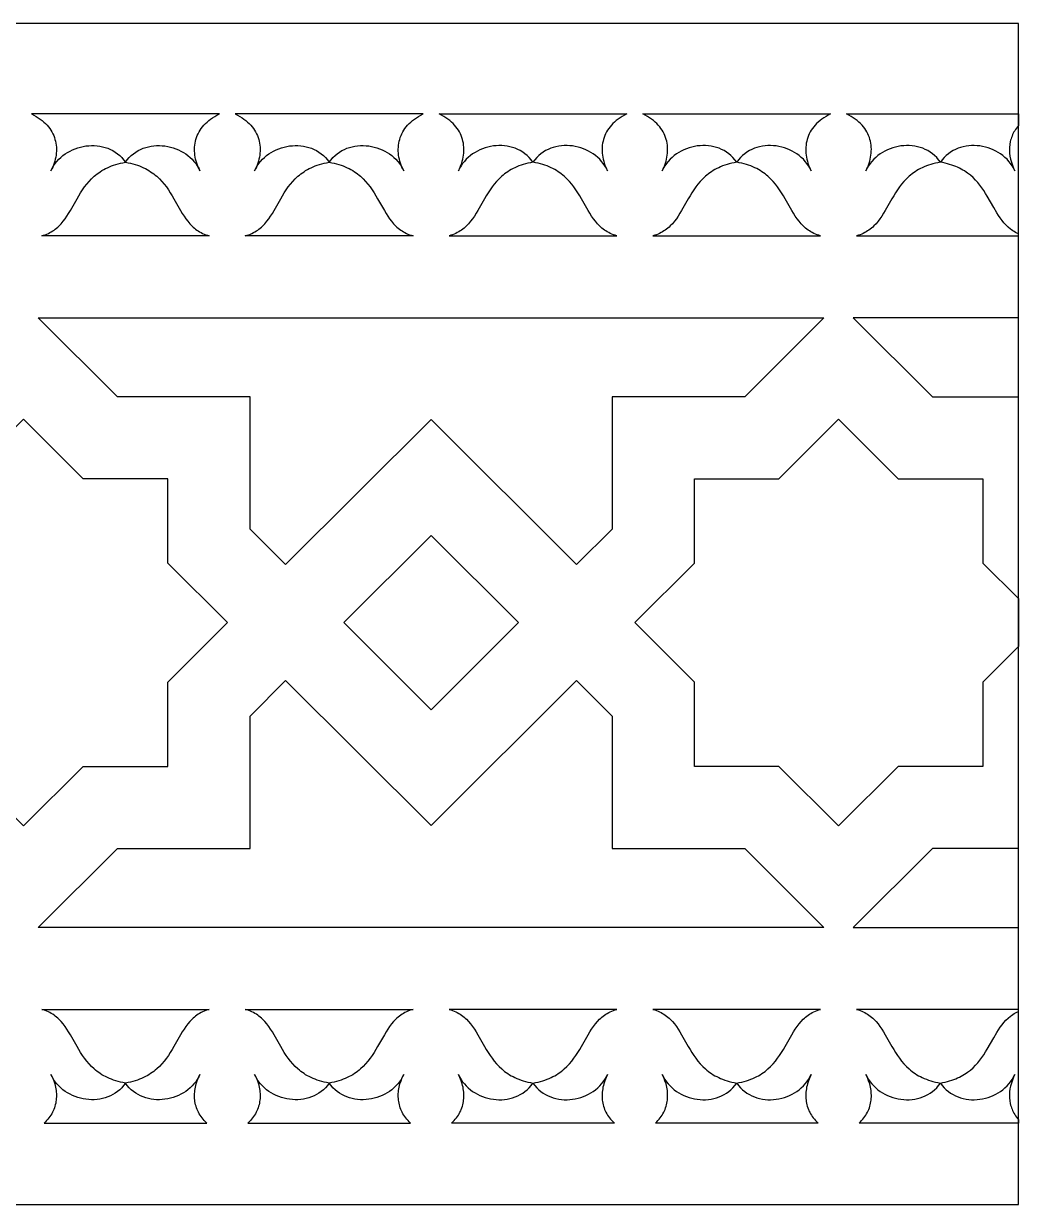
# Model space of a CAD drawing. Extents: x -53 to 63, y -91 to -51.
# Drawn here: x 29.73 to 63.41, y -91.21 to -51.22 of the extents above; entities that cross this region are included whole.
import ezdxf

# ---------------------------------------------------------------- set-up
doc = ezdxf.new("R2010")
doc.units = 0
doc.header["$MEASUREMENT"] = 0
doc.layers.get('0').update_dxf_attribs({"linetype": 'CONTINUOUS'})
doc.layers.add('LAYER_1', color=18, linetype='CONTINUOUS')

msp = doc.modelspace()

# ---------------------------------------------------------------- linework, layer by layer
msp.add_line((63.41, -91.206), (63.41, -51.22))
at = {"layer": 'LAYER_1'}
for points in [[(63.41, -51.22), (-53.042, -51.22)], [(-53.042, -91.206), (63.41, -91.206)]]:
    msp.add_lwpolyline(points, dxfattribs=at)
for points in [[(36.358, -54.279), (29.999, -54.279), (30.08, -54.319), (30.156, -54.361), (30.228, -54.406), (30.296, -54.453), (30.359, -54.501), (30.418, -54.552), (30.474, -54.604), (30.525, -54.658), (30.572, -54.714), (30.615, -54.771), (30.654, -54.829), (30.69, -54.889), (30.721, -54.95), (30.749, -55.012), (30.773, -55.075), (30.793, -55.139), (30.81, -55.204), (30.823, -55.269), (30.833, -55.336), (30.839, -55.402), (30.841, -55.469), (30.841, -55.537), (30.836, -55.604), (30.829, -55.672), (30.818, -55.74), (30.804, -55.808), (30.787, -55.875), (30.767, -55.943), (30.744, -56.01), (30.718, -56.076), (30.688, -56.142), (30.656, -56.208), (30.699, -56.12), (30.747, -56.037), (30.801, -55.959), (30.86, -55.884), (30.924, -55.814), (30.992, -55.749), (31.064, -55.688), (31.14, -55.632), (31.22, -55.581), (31.302, -55.534), (31.388, -55.493), (31.475, -55.457), (31.565, -55.425), (31.656, -55.399), (31.749, -55.379), (31.842, -55.363), (31.936, -55.353), (32.03, -55.349), (32.125, -55.35), (32.218, -55.357), (32.311, -55.369), (32.403, -55.388), (32.493, -55.412), (32.582, -55.443), (32.668, -55.479), (32.751, -55.522), (32.832, -55.571), (32.909, -55.627), (32.983, -55.688), (33.053, -55.757), (33.118, -55.831), (33.179, -55.913), (33.266, -55.929), (33.35, -55.948), (33.43, -55.968), (33.508, -55.991), (33.583, -56.015), (33.655, -56.041), (33.724, -56.069), (33.79, -56.099), (33.854, -56.131), (33.916, -56.164), (33.975, -56.198), (34.031, -56.234), (34.086, -56.271), (34.138, -56.31), (34.189, -56.35), (34.237, -56.39), (34.328, -56.476), (34.413, -56.565), (34.491, -56.657), (34.564, -56.752), (34.633, -56.85), (34.697, -56.949), (34.759, -57.049), (34.818, -57.15), (35.044, -57.549), (35.102, -57.645), (35.162, -57.738), (35.224, -57.828), (35.289, -57.914), (35.358, -57.996), (35.433, -58.074), (35.472, -58.11), (35.512, -58.146), (35.554, -58.179), (35.598, -58.212), (35.643, -58.242), (35.69, -58.271), (35.739, -58.299), (35.79, -58.324), (35.843, -58.348), (35.899, -58.37), (35.956, -58.389), (36.016, -58.407), (30.342, -58.407), (30.402, -58.389), (30.46, -58.37), (30.515, -58.348), (30.568, -58.324), (30.619, -58.299), (30.668, -58.271), (30.715, -58.242), (30.761, -58.212), (30.804, -58.179), (30.846, -58.146), (30.887, -58.11), (30.926, -58.074), (31, -57.996), (31.069, -57.914), (31.135, -57.828), (31.197, -57.738), (31.256, -57.645), (31.314, -57.549), (31.54, -57.15), (31.599, -57.049), (31.661, -56.949), (31.725, -56.85), (31.794, -56.752), (31.867, -56.657), (31.945, -56.565), (32.03, -56.476), (32.121, -56.39), (32.169, -56.35), (32.22, -56.31), (32.272, -56.271), (32.326, -56.234), (32.383, -56.198), (32.442, -56.164), (32.503, -56.131), (32.567, -56.099), (32.634, -56.069), (32.703, -56.041), (32.775, -56.015), (32.85, -55.991), (32.927, -55.968), (33.008, -55.948), (33.092, -55.929), (33.179, -55.913), (33.24, -55.831), (33.305, -55.757), (33.375, -55.688), (33.449, -55.627), (33.526, -55.571), (33.607, -55.522), (33.691, -55.479), (33.777, -55.443), (33.865, -55.412), (33.955, -55.388), (34.047, -55.369), (34.14, -55.357), (34.234, -55.35), (34.328, -55.349), (34.422, -55.353), (34.516, -55.363), (34.61, -55.379), (34.702, -55.399), (34.794, -55.425), (34.883, -55.457), (34.971, -55.493), (35.056, -55.534), (35.139, -55.581), (35.218, -55.632), (35.294, -55.688), (35.367, -55.749), (35.435, -55.814), (35.499, -55.884), (35.558, -55.959), (35.611, -56.037), (35.66, -56.12), (35.702, -56.208), (35.67, -56.142), (35.641, -56.076), (35.614, -56.01), (35.591, -55.943), (35.571, -55.875), (35.554, -55.808), (35.54, -55.74), (35.529, -55.672), (35.522, -55.604), (35.518, -55.537), (35.517, -55.469), (35.52, -55.402), (35.526, -55.336), (35.535, -55.269), (35.548, -55.204), (35.565, -55.139), (35.585, -55.075), (35.609, -55.012), (35.637, -54.95), (35.669, -54.889), (35.704, -54.829), (35.743, -54.771), (35.786, -54.714), (35.833, -54.658), (35.885, -54.604), (35.94, -54.552), (35.999, -54.501), (36.062, -54.453), (36.13, -54.406), (36.202, -54.361), (36.278, -54.319)], [(43.258, -54.279), (36.896, -54.279), (36.976, -54.319), (37.053, -54.361), (37.125, -54.406), (37.192, -54.453), (37.256, -54.501), (37.315, -54.552), (37.37, -54.604), (37.421, -54.658), (37.469, -54.714), (37.512, -54.771), (37.551, -54.829), (37.586, -54.889), (37.618, -54.95), (37.646, -55.012), (37.67, -55.075), (37.69, -55.139), (37.707, -55.204), (37.72, -55.269), (37.729, -55.336), (37.735, -55.402), (37.738, -55.469), (37.737, -55.537), (37.733, -55.604), (37.725, -55.672), (37.714, -55.74), (37.7, -55.808), (37.683, -55.875), (37.662, -55.943), (37.639, -56.01), (37.613, -56.076), (37.583, -56.142), (37.551, -56.208), (37.593, -56.12), (37.641, -56.037), (37.695, -55.959), (37.754, -55.884), (37.818, -55.814), (37.886, -55.749), (37.958, -55.688), (38.034, -55.632), (38.114, -55.581), (38.196, -55.534), (38.282, -55.493), (38.369, -55.457), (38.459, -55.425), (38.55, -55.399), (38.643, -55.379), (38.737, -55.363), (38.831, -55.353), (38.925, -55.349), (39.02, -55.35), (39.114, -55.357), (39.207, -55.369), (39.299, -55.388), (39.389, -55.412), (39.478, -55.443), (39.564, -55.479), (39.648, -55.522), (39.729, -55.571), (39.806, -55.627), (39.88, -55.688), (39.95, -55.757), (40.016, -55.831), (40.077, -55.913), (40.164, -55.929), (40.248, -55.948), (40.329, -55.968), (40.406, -55.991), (40.481, -56.015), (40.553, -56.041), (40.622, -56.069), (40.689, -56.099), (40.753, -56.131), (40.814, -56.164), (40.873, -56.198), (40.93, -56.234), (40.985, -56.271), (41.037, -56.31), (41.087, -56.35), (41.136, -56.39), (41.227, -56.476), (41.311, -56.565), (41.39, -56.657), (41.463, -56.752), (41.532, -56.85), (41.597, -56.949), (41.658, -57.049), (41.717, -57.15), (41.944, -57.549), (42.002, -57.645), (42.061, -57.738), (42.123, -57.828), (42.189, -57.914), (42.258, -57.996), (42.333, -58.074), (42.372, -58.11), (42.412, -58.146), (42.454, -58.179), (42.498, -58.212), (42.543, -58.242), (42.591, -58.271), (42.64, -58.299), (42.691, -58.324), (42.744, -58.348), (42.799, -58.37), (42.857, -58.389), (42.917, -58.407), (37.236, -58.407), (37.296, -58.389), (37.354, -58.37), (37.409, -58.348), (37.462, -58.324), (37.513, -58.299), (37.563, -58.271), (37.61, -58.242), (37.655, -58.212), (37.699, -58.179), (37.741, -58.146), (37.782, -58.11), (37.821, -58.074), (37.895, -57.996), (37.964, -57.914), (38.03, -57.828), (38.092, -57.738), (38.152, -57.645), (38.209, -57.549), (38.436, -57.15), (38.495, -57.049), (38.557, -56.949), (38.622, -56.85), (38.69, -56.752), (38.764, -56.657), (38.842, -56.565), (38.927, -56.476), (39.018, -56.39), (39.066, -56.35), (39.117, -56.31), (39.169, -56.271), (39.224, -56.234), (39.28, -56.198), (39.339, -56.164), (39.401, -56.131), (39.465, -56.099), (39.531, -56.069), (39.601, -56.041), (39.673, -56.015), (39.747, -55.991), (39.825, -55.968), (39.906, -55.948), (39.99, -55.929), (40.077, -55.913), (40.138, -55.831), (40.204, -55.757), (40.274, -55.688), (40.348, -55.627), (40.425, -55.571), (40.506, -55.522), (40.59, -55.479), (40.676, -55.443), (40.765, -55.412), (40.855, -55.388), (40.947, -55.369), (41.04, -55.357), (41.134, -55.35), (41.228, -55.349), (41.323, -55.353), (41.417, -55.363), (41.511, -55.379), (41.603, -55.399), (41.694, -55.425), (41.784, -55.457), (41.872, -55.493), (41.957, -55.534), (42.04, -55.581), (42.119, -55.632), (42.195, -55.688), (42.268, -55.749), (42.336, -55.814), (42.399, -55.884), (42.458, -55.959), (42.512, -56.037), (42.56, -56.12), (42.602, -56.208), (42.57, -56.142), (42.541, -56.076), (42.514, -56.01), (42.491, -55.943), (42.47, -55.875), (42.453, -55.808), (42.439, -55.74), (42.428, -55.672), (42.421, -55.604), (42.417, -55.537), (42.416, -55.469), (42.418, -55.402), (42.424, -55.336), (42.434, -55.269), (42.447, -55.204), (42.463, -55.139), (42.484, -55.075), (42.508, -55.012), (42.535, -54.95), (42.567, -54.889), (42.602, -54.829), (42.642, -54.771), (42.685, -54.714), (42.732, -54.658), (42.783, -54.604), (42.838, -54.552), (42.898, -54.501), (42.961, -54.453), (43.029, -54.406), (43.101, -54.361), (43.177, -54.319)], [(43.796, -54.279), (50.157, -54.279), (50.077, -54.319), (50.001, -54.361), (49.929, -54.406), (49.861, -54.452), (49.797, -54.501), (49.738, -54.552), (49.683, -54.604), (49.632, -54.658), (49.585, -54.714), (49.541, -54.771), (49.502, -54.829), (49.467, -54.889), (49.435, -54.95), (49.408, -55.012), (49.384, -55.075), (49.363, -55.139), (49.347, -55.204), (49.334, -55.269), (49.324, -55.335), (49.318, -55.402), (49.316, -55.469), (49.316, -55.537), (49.321, -55.604), (49.328, -55.672), (49.339, -55.74), (49.353, -55.808), (49.37, -55.875), (49.391, -55.943), (49.414, -56.01), (49.441, -56.076), (49.47, -56.142), (49.502, -56.208), (49.46, -56.12), (49.412, -56.037), (49.358, -55.959), (49.299, -55.884), (49.235, -55.814), (49.167, -55.749), (49.095, -55.688), (49.019, -55.632), (48.939, -55.581), (48.857, -55.534), (48.771, -55.493), (48.684, -55.457), (48.594, -55.425), (48.503, -55.399), (48.41, -55.379), (48.316, -55.363), (48.222, -55.353), (48.128, -55.349), (48.033, -55.35), (47.94, -55.357), (47.846, -55.369), (47.755, -55.388), (47.664, -55.412), (47.576, -55.443), (47.489, -55.479), (47.405, -55.522), (47.324, -55.571), (47.247, -55.626), (47.173, -55.688), (47.103, -55.756), (47.037, -55.831), (46.976, -55.913), (46.889, -55.929), (46.805, -55.948), (46.724, -55.968), (46.647, -55.991), (46.572, -56.015), (46.5, -56.041), (46.431, -56.069), (46.364, -56.099), (46.3, -56.13), (46.239, -56.163), (46.18, -56.198), (46.123, -56.234), (46.069, -56.271), (46.016, -56.31), (45.966, -56.349), (45.917, -56.39), (45.826, -56.476), (45.742, -56.565), (45.663, -56.657), (45.59, -56.752), (45.521, -56.849), (45.457, -56.948), (45.395, -57.049), (45.336, -57.15), (45.109, -57.548), (45.051, -57.644), (44.992, -57.738), (44.93, -57.828), (44.864, -57.914), (44.795, -57.996), (44.721, -58.073), (44.681, -58.11), (44.641, -58.145), (44.599, -58.179), (44.555, -58.212), (44.51, -58.242), (44.462, -58.271), (44.413, -58.299), (44.362, -58.324), (44.309, -58.348), (44.254, -58.369), (44.196, -58.389), (44.136, -58.407), (49.817, -58.407), (49.757, -58.389), (49.7, -58.369), (49.644, -58.348), (49.591, -58.324), (49.54, -58.299), (49.491, -58.271), (49.443, -58.242), (49.398, -58.212), (49.354, -58.179), (49.312, -58.145), (49.272, -58.11), (49.232, -58.073), (49.158, -57.996), (49.089, -57.914), (49.023, -57.828), (48.961, -57.738), (48.901, -57.644), (48.844, -57.548), (48.617, -57.15), (48.558, -57.049), (48.496, -56.948), (48.432, -56.849), (48.363, -56.752), (48.29, -56.657), (48.211, -56.565), (48.127, -56.476), (48.035, -56.39), (47.987, -56.349), (47.936, -56.31), (47.884, -56.271), (47.83, -56.234), (47.773, -56.198), (47.714, -56.163), (47.652, -56.13), (47.588, -56.099), (47.522, -56.069), (47.453, -56.041), (47.381, -56.015), (47.306, -55.991), (47.228, -55.968), (47.147, -55.948), (47.063, -55.929), (46.976, -55.913), (46.915, -55.831), (46.849, -55.756), (46.779, -55.688), (46.705, -55.626), (46.628, -55.571), (46.547, -55.522), (46.463, -55.479), (46.377, -55.443), (46.288, -55.412), (46.198, -55.388), (46.106, -55.369), (46.013, -55.357), (45.919, -55.35), (45.825, -55.349), (45.73, -55.353), (45.636, -55.363), (45.543, -55.379), (45.45, -55.399), (45.359, -55.425), (45.269, -55.457), (45.181, -55.493), (45.096, -55.534), (45.014, -55.581), (44.934, -55.632), (44.858, -55.688), (44.786, -55.749), (44.718, -55.814), (44.654, -55.884), (44.595, -55.959), (44.541, -56.037), (44.493, -56.12), (44.451, -56.208), (44.483, -56.142), (44.513, -56.076), (44.539, -56.01), (44.562, -55.943), (44.583, -55.875), (44.6, -55.808), (44.614, -55.74), (44.625, -55.672), (44.632, -55.604), (44.637, -55.537), (44.637, -55.469), (44.635, -55.402), (44.629, -55.335), (44.619, -55.269), (44.606, -55.204), (44.59, -55.139), (44.569, -55.075), (44.546, -55.012), (44.518, -54.95), (44.486, -54.889), (44.451, -54.829), (44.412, -54.771), (44.369, -54.714), (44.321, -54.658), (44.27, -54.604), (44.215, -54.552), (44.156, -54.501), (44.092, -54.452), (44.024, -54.406), (43.953, -54.361), (43.876, -54.319)], [(50.695, -54.279), (57.054, -54.279), (56.973, -54.319), (56.897, -54.361), (56.825, -54.406), (56.758, -54.452), (56.694, -54.501), (56.635, -54.552), (56.58, -54.604), (56.528, -54.658), (56.481, -54.714), (56.438, -54.771), (56.399, -54.829), (56.364, -54.889), (56.332, -54.95), (56.304, -55.012), (56.28, -55.075), (56.26, -55.139), (56.243, -55.204), (56.23, -55.269), (56.221, -55.335), (56.214, -55.402), (56.212, -55.469), (56.213, -55.537), (56.217, -55.604), (56.224, -55.672), (56.235, -55.74), (56.249, -55.808), (56.266, -55.875), (56.286, -55.943), (56.309, -56.01), (56.335, -56.076), (56.365, -56.142), (56.397, -56.208), (56.354, -56.12), (56.306, -56.037), (56.252, -55.959), (56.193, -55.884), (56.13, -55.814), (56.061, -55.749), (55.989, -55.688), (55.913, -55.632), (55.833, -55.581), (55.751, -55.534), (55.666, -55.493), (55.578, -55.457), (55.488, -55.425), (55.397, -55.399), (55.305, -55.379), (55.211, -55.363), (55.117, -55.353), (55.023, -55.349), (54.929, -55.35), (54.835, -55.357), (54.742, -55.369), (54.65, -55.388), (54.56, -55.412), (54.472, -55.443), (54.385, -55.479), (54.302, -55.522), (54.221, -55.571), (54.144, -55.626), (54.07, -55.688), (54, -55.756), (53.935, -55.831), (53.874, -55.913), (53.787, -55.929), (53.703, -55.948), (53.623, -55.968), (53.545, -55.991), (53.47, -56.015), (53.398, -56.041), (53.329, -56.069), (53.263, -56.099), (53.199, -56.13), (53.137, -56.163), (53.078, -56.198), (53.022, -56.234), (52.967, -56.271), (52.915, -56.31), (52.865, -56.349), (52.816, -56.39), (52.725, -56.476), (52.641, -56.565), (52.562, -56.657), (52.489, -56.752), (52.42, -56.849), (52.356, -56.948), (52.294, -57.049), (52.235, -57.15), (52.009, -57.548), (51.951, -57.644), (51.892, -57.738), (51.83, -57.828), (51.764, -57.914), (51.695, -57.996), (51.621, -58.073), (51.582, -58.11), (51.541, -58.145), (51.499, -58.179), (51.456, -58.212), (51.41, -58.242), (51.363, -58.271), (51.314, -58.299), (51.263, -58.324), (51.21, -58.348), (51.155, -58.369), (51.097, -58.389), (51.037, -58.407), (56.711, -58.407), (56.651, -58.389), (56.594, -58.369), (56.539, -58.348), (56.485, -58.324), (56.434, -58.299), (56.385, -58.271), (56.338, -58.242), (56.293, -58.212), (56.249, -58.179), (56.207, -58.145), (56.167, -58.11), (56.128, -58.073), (56.054, -57.996), (55.984, -57.914), (55.919, -57.828), (55.857, -57.738), (55.797, -57.644), (55.74, -57.548), (55.513, -57.15), (55.454, -57.049), (55.393, -56.948), (55.328, -56.849), (55.259, -56.752), (55.186, -56.657), (55.108, -56.565), (55.023, -56.476), (54.932, -56.39), (54.884, -56.349), (54.833, -56.31), (54.781, -56.271), (54.727, -56.234), (54.67, -56.198), (54.611, -56.163), (54.55, -56.13), (54.486, -56.099), (54.419, -56.069), (54.35, -56.041), (54.278, -56.015), (54.203, -55.991), (54.126, -55.968), (54.045, -55.948), (53.961, -55.929), (53.874, -55.913), (53.813, -55.831), (53.748, -55.756), (53.678, -55.688), (53.604, -55.626), (53.527, -55.571), (53.446, -55.522), (53.363, -55.479), (53.276, -55.443), (53.188, -55.412), (53.098, -55.388), (53.006, -55.369), (52.913, -55.357), (52.819, -55.35), (52.725, -55.349), (52.631, -55.353), (52.537, -55.363), (52.443, -55.379), (52.351, -55.399), (52.26, -55.425), (52.17, -55.457), (52.082, -55.493), (51.997, -55.534), (51.915, -55.581), (51.835, -55.632), (51.759, -55.688), (51.687, -55.749), (51.618, -55.814), (51.555, -55.884), (51.496, -55.959), (51.442, -56.037), (51.394, -56.12), (51.351, -56.208), (51.383, -56.142), (51.413, -56.076), (51.439, -56.01), (51.462, -55.943), (51.482, -55.875), (51.499, -55.808), (51.513, -55.74), (51.524, -55.672), (51.531, -55.604), (51.535, -55.537), (51.536, -55.469), (51.534, -55.402), (51.527, -55.335), (51.518, -55.269), (51.505, -55.204), (51.488, -55.139), (51.468, -55.075), (51.444, -55.012), (51.416, -54.95), (51.384, -54.889), (51.349, -54.829), (51.31, -54.771), (51.267, -54.714), (51.22, -54.658), (51.169, -54.604), (51.113, -54.552), (51.054, -54.501), (50.991, -54.452), (50.923, -54.406), (50.851, -54.361), (50.775, -54.319)], [(57.591, -54.279), (63.41, -54.279), (63.41, -54.675), (63.376, -54.716), (63.344, -54.758), (63.313, -54.801), (63.286, -54.845), (63.26, -54.889), (63.236, -54.934), (63.214, -54.98), (63.195, -55.026), (63.177, -55.073), (63.162, -55.12), (63.148, -55.168), (63.137, -55.216), (63.12, -55.314), (63.11, -55.412), (63.108, -55.512), (63.113, -55.612), (63.126, -55.712), (63.146, -55.813), (63.173, -55.913), (63.206, -56.012), (63.246, -56.111), (63.292, -56.208), (63.25, -56.12), (63.202, -56.037), (63.148, -55.959), (63.089, -55.884), (63.025, -55.814), (62.957, -55.749), (62.885, -55.688), (62.808, -55.632), (62.729, -55.581), (62.646, -55.534), (62.561, -55.493), (62.474, -55.457), (62.384, -55.425), (62.293, -55.399), (62.2, -55.379), (62.107, -55.363), (62.013, -55.353), (61.918, -55.349), (61.824, -55.35), (61.731, -55.357), (61.638, -55.369), (61.546, -55.388), (61.456, -55.412), (61.367, -55.443), (61.281, -55.479), (61.198, -55.522), (61.117, -55.571), (61.04, -55.626), (60.966, -55.688), (60.896, -55.756), (60.831, -55.831), (60.77, -55.913), (60.683, -55.929), (60.599, -55.948), (60.518, -55.968), (60.441, -55.991), (60.366, -56.015), (60.294, -56.041), (60.225, -56.069), (60.158, -56.099), (60.095, -56.13), (60.033, -56.163), (59.974, -56.198), (59.917, -56.234), (59.863, -56.271), (59.811, -56.31), (59.76, -56.349), (59.712, -56.39), (59.621, -56.476), (59.536, -56.565), (59.458, -56.657), (59.385, -56.752), (59.316, -56.849), (59.252, -56.948), (59.19, -57.049), (59.131, -57.15), (58.905, -57.548), (58.847, -57.644), (58.787, -57.738), (58.725, -57.828), (58.66, -57.914), (58.591, -57.996), (58.517, -58.073), (58.477, -58.11), (58.437, -58.145), (58.395, -58.179), (58.351, -58.212), (58.306, -58.242), (58.259, -58.271), (58.21, -58.299), (58.159, -58.324), (58.106, -58.348), (58.05, -58.369), (57.993, -58.389), (57.933, -58.407), (63.41, -58.407), (63.41, -58.337), (63.361, -58.314), (63.313, -58.289), (63.267, -58.263), (63.223, -58.235), (63.18, -58.206), (63.139, -58.175), (63.062, -58.109), (62.989, -58.039), (62.921, -57.964), (62.857, -57.884), (62.796, -57.802), (62.738, -57.716), (62.682, -57.627), (62.574, -57.443), (62.468, -57.254), (62.358, -57.063), (62.3, -56.968), (62.24, -56.874), (62.176, -56.781), (62.108, -56.69), (62.036, -56.602), (61.959, -56.516), (61.876, -56.434), (61.786, -56.355), (61.69, -56.28), (61.639, -56.245), (61.586, -56.21), (61.531, -56.177), (61.474, -56.145), (61.415, -56.115), (61.353, -56.086), (61.289, -56.059), (61.223, -56.033), (61.154, -56.008), (61.083, -55.986), (61.009, -55.965), (60.932, -55.946), (60.852, -55.928), (60.77, -55.913), (60.709, -55.831), (60.644, -55.756), (60.574, -55.688), (60.5, -55.626), (60.423, -55.571), (60.342, -55.522), (60.258, -55.479), (60.172, -55.443), (60.084, -55.412), (59.994, -55.388), (59.902, -55.369), (59.809, -55.357), (59.715, -55.35), (59.621, -55.349), (59.527, -55.353), (59.433, -55.363), (59.339, -55.379), (59.247, -55.399), (59.156, -55.425), (59.066, -55.457), (58.978, -55.493), (58.893, -55.534), (58.811, -55.581), (58.731, -55.632), (58.655, -55.688), (58.583, -55.749), (58.515, -55.814), (58.451, -55.884), (58.392, -55.959), (58.338, -56.037), (58.29, -56.12), (58.247, -56.208), (58.279, -56.142), (58.309, -56.076), (58.335, -56.01), (58.358, -55.943), (58.378, -55.875), (58.395, -55.808), (58.409, -55.74), (58.42, -55.672), (58.427, -55.604), (58.431, -55.537), (58.432, -55.469), (58.43, -55.402), (58.424, -55.335), (58.414, -55.269), (58.401, -55.204), (58.384, -55.139), (58.364, -55.075), (58.34, -55.012), (58.312, -54.95), (58.281, -54.889), (58.245, -54.829), (58.206, -54.771), (58.163, -54.714), (58.116, -54.658), (58.065, -54.604), (58.01, -54.552), (57.95, -54.501), (57.887, -54.452), (57.819, -54.406), (57.747, -54.361), (57.671, -54.319)], [(43.526, -61.183), (56.826, -61.183), (54.147, -63.859), (49.657, -63.859), (49.657, -68.339), (48.451, -69.542), (43.526, -64.63), (38.602, -69.542), (37.396, -68.339), (37.396, -63.859), (32.906, -63.859), (30.227, -61.183), (43.526, -61.183)], [(63.41, -61.183), (57.818, -61.183), (60.497, -63.859), (63.41, -63.859)], [(29.731, -64.62), (27.71, -66.636), (24.851, -66.636), (24.85, -69.489), (22.828, -71.505), (24.85, -73.522), (24.851, -76.374), (27.71, -76.374), (29.731, -78.39), (31.752, -76.374), (34.612, -76.374), (34.613, -73.522), (36.634, -71.505), (34.613, -69.489), (34.612, -66.636), (31.752, -66.636)], [(57.322, -64.62), (59.343, -66.636), (62.203, -66.636), (62.203, -69.488), (63.41, -70.692), (63.41, -72.318), (62.203, -73.522), (62.203, -76.374), (59.343, -76.374), (57.322, -78.391), (55.301, -76.374), (52.441, -76.374), (52.441, -73.522), (50.419, -71.505), (52.441, -69.488), (52.441, -66.636), (55.301, -66.636)], [(43.527, -68.557), (46.482, -71.505), (43.527, -74.453), (43.527, -74.454), (40.571, -71.505), (43.526, -68.557), (43.526, -68.557), (43.527, -68.557)], [(43.527, -78.38), (48.451, -73.469), (49.657, -74.672), (49.657, -79.151), (54.147, -79.151), (56.826, -81.827), (43.527, -81.827), (43.527, -81.827), (30.227, -81.827), (32.906, -79.151), (37.396, -79.151), (37.396, -74.672), (38.602, -73.468)], [(63.41, -79.151), (60.497, -79.151), (57.818, -81.827), (63.41, -81.827)], [(30.424, -88.454), (35.934, -88.454), (35.889, -88.411), (35.848, -88.368), (35.808, -88.323), (35.772, -88.278), (35.737, -88.231), (35.706, -88.184), (35.677, -88.136), (35.65, -88.087), (35.626, -88.037), (35.605, -87.987), (35.585, -87.935), (35.569, -87.884), (35.554, -87.831), (35.542, -87.779), (35.533, -87.725), (35.525, -87.672), (35.52, -87.618), (35.518, -87.564), (35.517, -87.509), (35.519, -87.455), (35.522, -87.4), (35.528, -87.345), (35.537, -87.29), (35.547, -87.235), (35.559, -87.18), (35.574, -87.126), (35.609, -87.017), (35.651, -86.909), (35.702, -86.803), (35.66, -86.89), (35.611, -86.973), (35.558, -87.052), (35.499, -87.127), (35.435, -87.196), (35.367, -87.262), (35.294, -87.323), (35.218, -87.379), (35.139, -87.43), (35.056, -87.476), (34.971, -87.518), (34.883, -87.554), (34.794, -87.585), (34.702, -87.611), (34.61, -87.632), (34.516, -87.648), (34.422, -87.657), (34.328, -87.662), (34.234, -87.661), (34.14, -87.654), (34.047, -87.641), (33.955, -87.623), (33.865, -87.598), (33.777, -87.568), (33.691, -87.531), (33.607, -87.488), (33.526, -87.439), (33.449, -87.384), (33.375, -87.322), (33.305, -87.254), (33.24, -87.179), (33.179, -87.097), (33.092, -87.081), (33.008, -87.063), (32.927, -87.042), (32.85, -87.02), (32.775, -86.995), (32.703, -86.969), (32.634, -86.941), (32.567, -86.911), (32.503, -86.88), (32.442, -86.847), (32.383, -86.813), (32.326, -86.777), (32.272, -86.739), (32.22, -86.701), (32.169, -86.661), (32.121, -86.62), (32.03, -86.535), (31.945, -86.446), (31.867, -86.354), (31.794, -86.258), (31.725, -86.161), (31.661, -86.062), (31.599, -85.962), (31.54, -85.861), (31.314, -85.462), (31.256, -85.366), (31.197, -85.273), (31.135, -85.183), (31.069, -85.097), (31, -85.014), (30.926, -84.937), (30.887, -84.9), (30.846, -84.865), (30.804, -84.831), (30.761, -84.799), (30.715, -84.768), (30.668, -84.739), (30.619, -84.712), (30.568, -84.686), (30.515, -84.663), (30.46, -84.641), (30.402, -84.621), (30.342, -84.604), (36.016, -84.604), (35.956, -84.621), (35.899, -84.641), (35.843, -84.663), (35.79, -84.686), (35.739, -84.712), (35.69, -84.739), (35.643, -84.768), (35.598, -84.799), (35.554, -84.831), (35.512, -84.865), (35.472, -84.9), (35.433, -84.937), (35.358, -85.014), (35.289, -85.097), (35.224, -85.183), (35.162, -85.273), (35.102, -85.366), (35.044, -85.462), (34.818, -85.861), (34.759, -85.962), (34.697, -86.062), (34.633, -86.161), (34.564, -86.258), (34.491, -86.354), (34.413, -86.446), (34.328, -86.535), (34.237, -86.62), (34.189, -86.661), (34.138, -86.701), (34.086, -86.739), (34.031, -86.777), (33.975, -86.813), (33.916, -86.847), (33.854, -86.88), (33.79, -86.911), (33.724, -86.941), (33.655, -86.969), (33.583, -86.995), (33.508, -87.02), (33.43, -87.042), (33.35, -87.063), (33.266, -87.081), (33.179, -87.097), (33.118, -87.179), (33.053, -87.254), (32.983, -87.322), (32.909, -87.384), (32.832, -87.439), (32.751, -87.488), (32.668, -87.531), (32.582, -87.568), (32.493, -87.598), (32.403, -87.623), (32.311, -87.641), (32.218, -87.654), (32.125, -87.661), (32.03, -87.662), (31.936, -87.657), (31.842, -87.648), (31.749, -87.632), (31.656, -87.611), (31.565, -87.585), (31.475, -87.554), (31.388, -87.518), (31.302, -87.476), (31.22, -87.43), (31.14, -87.379), (31.064, -87.323), (30.992, -87.262), (30.924, -87.196), (30.86, -87.127), (30.801, -87.052), (30.747, -86.973), (30.699, -86.89), (30.656, -86.803), (30.707, -86.909), (30.75, -87.017), (30.785, -87.126), (30.799, -87.18), (30.811, -87.235), (30.822, -87.29), (30.83, -87.345), (30.836, -87.4), (30.84, -87.455), (30.841, -87.509), (30.841, -87.564), (30.838, -87.618), (30.833, -87.672), (30.826, -87.725), (30.816, -87.779), (30.804, -87.831), (30.79, -87.884), (30.773, -87.935), (30.754, -87.987), (30.732, -88.037), (30.708, -88.087), (30.682, -88.136), (30.653, -88.184), (30.621, -88.231), (30.587, -88.278), (30.55, -88.323), (30.511, -88.368), (30.469, -88.411)], [(37.321, -88.454), (42.832, -88.454), (42.788, -88.411), (42.746, -88.368), (42.706, -88.323), (42.67, -88.278), (42.635, -88.231), (42.604, -88.184), (42.575, -88.136), (42.548, -88.087), (42.524, -88.037), (42.503, -87.987), (42.484, -87.935), (42.467, -87.884), (42.453, -87.831), (42.441, -87.779), (42.431, -87.725), (42.424, -87.672), (42.419, -87.618), (42.416, -87.564), (42.416, -87.509), (42.417, -87.455), (42.421, -87.4), (42.428, -87.345), (42.436, -87.29), (42.446, -87.235), (42.459, -87.18), (42.473, -87.126), (42.508, -87.017), (42.552, -86.909), (42.602, -86.803), (42.56, -86.89), (42.512, -86.973), (42.458, -87.052), (42.399, -87.127), (42.336, -87.196), (42.268, -87.262), (42.195, -87.323), (42.119, -87.379), (42.04, -87.43), (41.957, -87.476), (41.872, -87.518), (41.784, -87.554), (41.694, -87.585), (41.603, -87.611), (41.511, -87.632), (41.417, -87.648), (41.323, -87.657), (41.228, -87.662), (41.134, -87.661), (41.04, -87.654), (40.947, -87.641), (40.855, -87.623), (40.765, -87.598), (40.676, -87.568), (40.59, -87.531), (40.506, -87.488), (40.425, -87.439), (40.348, -87.384), (40.274, -87.322), (40.204, -87.254), (40.138, -87.179), (40.077, -87.097), (39.99, -87.081), (39.906, -87.063), (39.825, -87.042), (39.747, -87.02), (39.673, -86.995), (39.601, -86.969), (39.531, -86.941), (39.465, -86.911), (39.401, -86.88), (39.339, -86.847), (39.28, -86.813), (39.224, -86.777), (39.169, -86.739), (39.117, -86.701), (39.066, -86.661), (39.018, -86.62), (38.927, -86.535), (38.842, -86.446), (38.764, -86.354), (38.69, -86.258), (38.622, -86.161), (38.557, -86.062), (38.495, -85.962), (38.436, -85.861), (38.209, -85.462), (38.152, -85.366), (38.092, -85.273), (38.03, -85.183), (37.964, -85.097), (37.895, -85.014), (37.821, -84.937), (37.782, -84.9), (37.741, -84.865), (37.699, -84.831), (37.655, -84.799), (37.61, -84.768), (37.563, -84.739), (37.513, -84.712), (37.462, -84.686), (37.409, -84.663), (37.354, -84.641), (37.296, -84.621), (37.236, -84.604), (42.917, -84.604), (42.857, -84.621), (42.799, -84.641), (42.744, -84.663), (42.691, -84.686), (42.64, -84.712), (42.591, -84.739), (42.543, -84.768), (42.498, -84.799), (42.454, -84.831), (42.412, -84.865), (42.372, -84.9), (42.333, -84.937), (42.258, -85.014), (42.189, -85.097), (42.123, -85.183), (42.061, -85.273), (42.002, -85.366), (41.944, -85.462), (41.717, -85.861), (41.658, -85.962), (41.597, -86.062), (41.532, -86.161), (41.463, -86.258), (41.39, -86.354), (41.311, -86.446), (41.227, -86.535), (41.136, -86.62), (41.087, -86.661), (41.037, -86.701), (40.985, -86.739), (40.93, -86.777), (40.873, -86.813), (40.814, -86.847), (40.753, -86.88), (40.689, -86.911), (40.622, -86.941), (40.553, -86.969), (40.481, -86.995), (40.406, -87.02), (40.329, -87.042), (40.248, -87.063), (40.164, -87.081), (40.077, -87.097), (40.016, -87.179), (39.95, -87.254), (39.88, -87.322), (39.806, -87.384), (39.729, -87.439), (39.648, -87.488), (39.564, -87.531), (39.478, -87.568), (39.389, -87.598), (39.299, -87.623), (39.207, -87.641), (39.114, -87.654), (39.02, -87.661), (38.925, -87.662), (38.831, -87.657), (38.737, -87.648), (38.643, -87.632), (38.55, -87.611), (38.459, -87.585), (38.369, -87.554), (38.282, -87.518), (38.196, -87.476), (38.114, -87.43), (38.034, -87.379), (37.958, -87.323), (37.886, -87.262), (37.818, -87.196), (37.754, -87.127), (37.695, -87.052), (37.641, -86.973), (37.593, -86.89), (37.551, -86.803), (37.602, -86.909), (37.645, -87.017), (37.68, -87.126), (37.695, -87.18), (37.707, -87.235), (37.717, -87.29), (37.726, -87.345), (37.732, -87.4), (37.736, -87.455), (37.737, -87.509), (37.737, -87.564), (37.734, -87.618), (37.729, -87.672), (37.722, -87.725), (37.712, -87.779), (37.701, -87.831), (37.686, -87.884), (37.67, -87.935), (37.65, -87.987), (37.629, -88.037), (37.605, -88.087), (37.578, -88.136), (37.549, -88.184), (37.518, -88.231), (37.484, -88.278), (37.447, -88.323), (37.408, -88.368), (37.366, -88.411)], [(49.732, -88.454), (44.221, -88.454), (44.265, -88.411), (44.307, -88.368), (44.347, -88.323), (44.384, -88.278), (44.418, -88.231), (44.449, -88.184), (44.478, -88.136), (44.505, -88.087), (44.529, -88.037), (44.55, -87.987), (44.57, -87.935), (44.586, -87.884), (44.601, -87.831), (44.612, -87.779), (44.622, -87.725), (44.629, -87.672), (44.634, -87.618), (44.637, -87.564), (44.637, -87.509), (44.636, -87.455), (44.632, -87.4), (44.626, -87.345), (44.617, -87.29), (44.607, -87.235), (44.595, -87.18), (44.58, -87.126), (44.545, -87.017), (44.502, -86.909), (44.451, -86.803), (44.493, -86.89), (44.541, -86.973), (44.595, -87.052), (44.654, -87.126), (44.718, -87.196), (44.786, -87.262), (44.858, -87.323), (44.934, -87.379), (45.014, -87.43), (45.096, -87.476), (45.181, -87.518), (45.269, -87.554), (45.359, -87.585), (45.45, -87.611), (45.543, -87.632), (45.636, -87.647), (45.73, -87.657), (45.825, -87.662), (45.919, -87.661), (46.013, -87.654), (46.106, -87.641), (46.198, -87.623), (46.288, -87.598), (46.377, -87.568), (46.463, -87.531), (46.547, -87.488), (46.628, -87.439), (46.705, -87.384), (46.779, -87.322), (46.849, -87.254), (46.915, -87.179), (46.976, -87.097), (47.063, -87.081), (47.147, -87.063), (47.228, -87.042), (47.306, -87.02), (47.381, -86.995), (47.453, -86.969), (47.522, -86.941), (47.588, -86.911), (47.652, -86.88), (47.714, -86.847), (47.773, -86.813), (47.83, -86.777), (47.884, -86.739), (47.936, -86.701), (47.987, -86.661), (48.035, -86.62), (48.127, -86.535), (48.211, -86.446), (48.29, -86.354), (48.363, -86.258), (48.432, -86.161), (48.496, -86.062), (48.558, -85.962), (48.617, -85.861), (48.844, -85.462), (48.901, -85.366), (48.961, -85.273), (49.023, -85.183), (49.089, -85.097), (49.158, -85.014), (49.232, -84.937), (49.272, -84.9), (49.312, -84.865), (49.354, -84.831), (49.398, -84.799), (49.443, -84.768), (49.491, -84.739), (49.54, -84.712), (49.591, -84.686), (49.644, -84.663), (49.7, -84.641), (49.757, -84.621), (49.817, -84.604), (44.136, -84.604), (44.196, -84.621), (44.254, -84.641), (44.309, -84.663), (44.362, -84.686), (44.413, -84.712), (44.462, -84.739), (44.51, -84.768), (44.555, -84.799), (44.599, -84.831), (44.641, -84.865), (44.681, -84.9), (44.721, -84.937), (44.795, -85.014), (44.864, -85.097), (44.93, -85.183), (44.992, -85.273), (45.051, -85.366), (45.109, -85.462), (45.336, -85.861), (45.395, -85.962), (45.457, -86.062), (45.521, -86.161), (45.59, -86.258), (45.663, -86.354), (45.742, -86.446), (45.826, -86.535), (45.917, -86.62), (45.966, -86.661), (46.016, -86.701), (46.069, -86.739), (46.123, -86.777), (46.18, -86.813), (46.239, -86.847), (46.3, -86.88), (46.364, -86.911), (46.431, -86.941), (46.5, -86.969), (46.572, -86.995), (46.647, -87.02), (46.724, -87.042), (46.805, -87.063), (46.889, -87.081), (46.976, -87.097), (47.037, -87.179), (47.103, -87.254), (47.173, -87.322), (47.247, -87.384), (47.324, -87.439), (47.405, -87.488), (47.489, -87.531), (47.576, -87.568), (47.664, -87.598), (47.755, -87.623), (47.846, -87.641), (47.94, -87.654), (48.033, -87.661), (48.128, -87.662), (48.222, -87.657), (48.316, -87.647), (48.41, -87.632), (48.503, -87.611), (48.594, -87.585), (48.684, -87.554), (48.771, -87.518), (48.857, -87.476), (48.939, -87.43), (49.019, -87.379), (49.095, -87.323), (49.167, -87.262), (49.235, -87.196), (49.299, -87.126), (49.358, -87.052), (49.412, -86.973), (49.46, -86.89), (49.502, -86.803), (49.451, -86.909), (49.408, -87.017), (49.373, -87.126), (49.359, -87.18), (49.346, -87.235), (49.336, -87.29), (49.327, -87.345), (49.321, -87.4), (49.317, -87.455), (49.316, -87.509), (49.316, -87.564), (49.319, -87.618), (49.324, -87.672), (49.331, -87.725), (49.341, -87.779), (49.353, -87.831), (49.367, -87.884), (49.384, -87.935), (49.403, -87.987), (49.424, -88.037), (49.448, -88.087), (49.475, -88.136), (49.504, -88.184), (49.535, -88.231), (49.57, -88.278), (49.606, -88.323), (49.646, -88.368), (49.688, -88.411)], [(56.629, -88.454), (51.119, -88.454), (51.164, -88.411), (51.206, -88.368), (51.245, -88.323), (51.282, -88.278), (51.316, -88.231), (51.348, -88.184), (51.377, -88.136), (51.403, -88.087), (51.427, -88.037), (51.449, -87.987), (51.468, -87.935), (51.485, -87.884), (51.499, -87.831), (51.511, -87.779), (51.521, -87.725), (51.528, -87.672), (51.533, -87.618), (51.536, -87.564), (51.536, -87.509), (51.535, -87.455), (51.531, -87.4), (51.525, -87.345), (51.517, -87.29), (51.506, -87.235), (51.494, -87.18), (51.48, -87.126), (51.445, -87.017), (51.402, -86.909), (51.351, -86.803), (51.394, -86.89), (51.442, -86.973), (51.496, -87.052), (51.555, -87.126), (51.618, -87.196), (51.687, -87.262), (51.759, -87.323), (51.835, -87.379), (51.915, -87.43), (51.997, -87.476), (52.082, -87.518), (52.17, -87.554), (52.26, -87.585), (52.351, -87.611), (52.443, -87.632), (52.537, -87.647), (52.631, -87.657), (52.725, -87.662), (52.819, -87.661), (52.913, -87.654), (53.006, -87.641), (53.098, -87.623), (53.188, -87.598), (53.276, -87.568), (53.363, -87.531), (53.446, -87.488), (53.527, -87.439), (53.604, -87.384), (53.678, -87.322), (53.748, -87.254), (53.813, -87.179), (53.874, -87.097), (53.961, -87.081), (54.045, -87.063), (54.126, -87.042), (54.203, -87.02), (54.278, -86.995), (54.35, -86.969), (54.419, -86.941), (54.486, -86.911), (54.55, -86.88), (54.611, -86.847), (54.67, -86.813), (54.727, -86.777), (54.781, -86.739), (54.833, -86.701), (54.884, -86.661), (54.932, -86.62), (55.023, -86.535), (55.108, -86.446), (55.186, -86.354), (55.259, -86.258), (55.328, -86.161), (55.393, -86.062), (55.454, -85.962), (55.513, -85.861), (55.74, -85.462), (55.797, -85.366), (55.857, -85.273), (55.919, -85.183), (55.984, -85.097), (56.054, -85.014), (56.128, -84.937), (56.167, -84.9), (56.207, -84.865), (56.249, -84.831), (56.293, -84.799), (56.338, -84.768), (56.385, -84.739), (56.434, -84.712), (56.485, -84.686), (56.539, -84.663), (56.594, -84.641), (56.651, -84.621), (56.711, -84.604), (51.037, -84.604), (51.097, -84.621), (51.155, -84.641), (51.21, -84.663), (51.263, -84.686), (51.314, -84.712), (51.363, -84.739), (51.41, -84.768), (51.456, -84.799), (51.499, -84.831), (51.541, -84.865), (51.582, -84.9), (51.621, -84.937), (51.695, -85.014), (51.764, -85.097), (51.83, -85.183), (51.892, -85.273), (51.951, -85.366), (52.009, -85.462), (52.235, -85.861), (52.294, -85.962), (52.356, -86.062), (52.42, -86.161), (52.489, -86.258), (52.562, -86.354), (52.641, -86.446), (52.725, -86.535), (52.816, -86.62), (52.865, -86.661), (52.915, -86.701), (52.967, -86.739), (53.022, -86.777), (53.078, -86.813), (53.137, -86.847), (53.199, -86.88), (53.263, -86.911), (53.329, -86.941), (53.398, -86.969), (53.47, -86.995), (53.545, -87.02), (53.623, -87.042), (53.703, -87.063), (53.787, -87.081), (53.874, -87.097), (53.935, -87.179), (54, -87.254), (54.07, -87.322), (54.144, -87.384), (54.221, -87.439), (54.302, -87.488), (54.385, -87.531), (54.472, -87.568), (54.56, -87.598), (54.65, -87.623), (54.742, -87.641), (54.835, -87.654), (54.929, -87.661), (55.023, -87.662), (55.117, -87.657), (55.211, -87.647), (55.305, -87.632), (55.397, -87.611), (55.488, -87.585), (55.578, -87.554), (55.666, -87.518), (55.751, -87.476), (55.833, -87.43), (55.913, -87.379), (55.989, -87.323), (56.061, -87.262), (56.13, -87.196), (56.193, -87.126), (56.252, -87.052), (56.306, -86.973), (56.354, -86.89), (56.397, -86.803), (56.346, -86.909), (56.303, -87.017), (56.268, -87.126), (56.254, -87.18), (56.242, -87.235), (56.231, -87.29), (56.223, -87.345), (56.217, -87.4), (56.213, -87.455), (56.212, -87.509), (56.212, -87.564), (56.215, -87.618), (56.22, -87.672), (56.227, -87.725), (56.237, -87.779), (56.249, -87.831), (56.263, -87.884), (56.28, -87.935), (56.299, -87.987), (56.321, -88.037), (56.345, -88.087), (56.372, -88.136), (56.401, -88.184), (56.432, -88.231), (56.466, -88.278), (56.503, -88.323), (56.542, -88.368), (56.584, -88.411)], [(63.41, -88.454), (58.015, -88.454), (58.06, -88.411), (58.102, -88.368), (58.141, -88.323), (58.178, -88.278), (58.212, -88.231), (58.244, -88.184), (58.273, -88.136), (58.299, -88.087), (58.323, -88.037), (58.345, -87.987), (58.364, -87.935), (58.381, -87.884), (58.395, -87.831), (58.407, -87.779), (58.417, -87.725), (58.424, -87.672), (58.429, -87.618), (58.432, -87.564), (58.432, -87.509), (58.431, -87.455), (58.427, -87.4), (58.421, -87.345), (58.413, -87.29), (58.402, -87.235), (58.39, -87.18), (58.376, -87.126), (58.341, -87.017), (58.298, -86.909), (58.247, -86.803), (58.29, -86.89), (58.338, -86.973), (58.392, -87.052), (58.451, -87.126), (58.515, -87.196), (58.583, -87.262), (58.655, -87.323), (58.731, -87.379), (58.811, -87.43), (58.893, -87.476), (58.978, -87.518), (59.066, -87.554), (59.156, -87.585), (59.247, -87.611), (59.339, -87.632), (59.433, -87.647), (59.527, -87.657), (59.621, -87.662), (59.715, -87.661), (59.809, -87.654), (59.902, -87.641), (59.994, -87.623), (60.084, -87.598), (60.172, -87.568), (60.258, -87.531), (60.342, -87.488), (60.423, -87.439), (60.5, -87.384), (60.574, -87.322), (60.644, -87.254), (60.709, -87.179), (60.77, -87.097), (60.852, -87.082), (60.932, -87.065), (61.009, -87.046), (61.083, -87.025), (61.154, -87.002), (61.223, -86.978), (61.289, -86.952), (61.353, -86.924), (61.415, -86.895), (61.474, -86.865), (61.531, -86.833), (61.586, -86.8), (61.639, -86.766), (61.69, -86.73), (61.786, -86.656), (61.876, -86.577), (61.959, -86.494), (62.036, -86.409), (62.108, -86.32), (62.176, -86.23), (62.24, -86.137), (62.3, -86.043), (62.358, -85.948), (62.468, -85.757), (62.574, -85.568), (62.682, -85.384), (62.738, -85.295), (62.796, -85.209), (62.857, -85.126), (62.921, -85.047), (62.989, -84.972), (63.062, -84.901), (63.139, -84.836), (63.18, -84.805), (63.223, -84.775), (63.267, -84.747), (63.313, -84.721), (63.361, -84.696), (63.41, -84.673), (63.41, -84.604), (57.933, -84.604), (57.993, -84.621), (58.05, -84.641), (58.106, -84.663), (58.159, -84.686), (58.21, -84.712), (58.259, -84.739), (58.306, -84.768), (58.351, -84.799), (58.395, -84.831), (58.437, -84.865), (58.477, -84.9), (58.517, -84.937), (58.591, -85.014), (58.66, -85.097), (58.725, -85.183), (58.787, -85.273), (58.847, -85.366), (58.905, -85.462), (59.131, -85.861), (59.19, -85.962), (59.252, -86.062), (59.316, -86.161), (59.385, -86.258), (59.458, -86.354), (59.536, -86.446), (59.621, -86.535), (59.712, -86.62), (59.76, -86.661), (59.811, -86.701), (59.863, -86.739), (59.917, -86.777), (59.974, -86.813), (60.033, -86.847), (60.095, -86.88), (60.158, -86.911), (60.225, -86.941), (60.294, -86.969), (60.366, -86.995), (60.441, -87.02), (60.518, -87.042), (60.599, -87.063), (60.683, -87.081), (60.77, -87.097), (60.831, -87.179), (60.896, -87.254), (60.966, -87.322), (61.04, -87.384), (61.117, -87.439), (61.198, -87.488), (61.281, -87.531), (61.367, -87.568), (61.456, -87.598), (61.546, -87.623), (61.638, -87.641), (61.731, -87.654), (61.824, -87.661), (61.918, -87.662), (62.013, -87.657), (62.107, -87.647), (62.2, -87.632), (62.293, -87.611), (62.384, -87.585), (62.474, -87.554), (62.561, -87.518), (62.646, -87.476), (62.729, -87.43), (62.808, -87.379), (62.885, -87.323), (62.957, -87.262), (63.025, -87.196), (63.089, -87.126), (63.148, -87.052), (63.202, -86.973), (63.25, -86.89), (63.292, -86.803), (63.246, -86.9), (63.206, -86.998), (63.172, -87.098), (63.146, -87.198), (63.126, -87.298), (63.113, -87.399), (63.108, -87.499), (63.11, -87.598), (63.12, -87.697), (63.137, -87.794), (63.148, -87.843), (63.162, -87.89), (63.177, -87.938), (63.195, -87.984), (63.214, -88.031), (63.236, -88.076), (63.26, -88.121), (63.286, -88.166), (63.313, -88.209), (63.344, -88.252), (63.376, -88.295), (63.41, -88.336)]]:
    msp.add_lwpolyline(points, close=True, dxfattribs=at)

doc.saveas('drawing.dxf')
